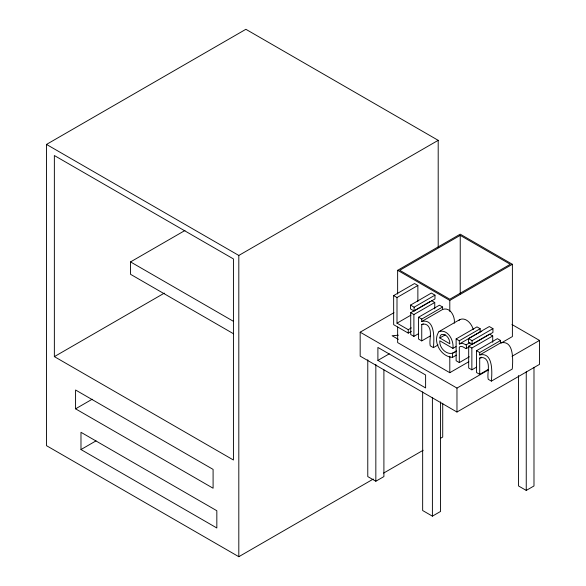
<?xml version="1.0" encoding="UTF-8"?>
<svg xmlns="http://www.w3.org/2000/svg" width="586" height="586" viewBox="0 0 586 586"><rect width="100%" height="100%" fill="white"/><g stroke="black" fill="none" stroke-linecap="round" stroke-linejoin="round"><path stroke-width="0.88" d="M439.815 337.99L440.284 335.829L441.368 334.547C446.356 333.258 450.092 339.345 449.814 343.762L439.815 337.99L445.221 334.862M473.232 329.588C471.928 324.058 466.053 316.938 459.863 319.546L439.002 331.588C432.029 341.191 440.899 356.903 452.553 357.357L456.421 355.131M458.809 320.645L459.863 319.546M373.319 479.04L238.81 556.7L46.492 445.668L46.492 144.42L245.878 29.3L438.196 140.332L438.196 247.138M233.55 333.778L130.539 274.307L130.539 261.913L184.964 230.488M54.359 356.625L233.433 460.01L233.433 258.924L54.359 155.532L54.359 356.625L164.329 293.125M46.492 144.42L238.81 255.452L438.196 140.332M75.572 408.83L213.092 488.226L213.092 469.393L75.572 390.005L75.572 408.83L92.192 399.234M80.978 449.55L216.835 527.986L216.835 510.736L80.978 432.3L80.978 449.55L96.023 440.862M397.638 294.091L397.638 270.307L460.23 234.166L512.391 264.286L512.391 336.562L501.301 342.964M460.23 235.374L399.725 270.307L449.799 299.219L510.303 264.286L460.23 235.374L460.23 293.93M411.35 331.332L408.259 333.112L393.653 324.681L393.653 295.593L414.514 283.543L417.869 285.477L417.869 301.402M393.653 295.593L397 297.527L417.869 285.477M511.966 324.519L539.508 340.422L539.508 364.367L456.97 412.024L360.17 356.134L360.17 332.189L393.975 312.675M410.493 305.116L431.355 293.066L434.973 295.161L434.973 298.97L414.112 311.012L410.493 308.925L410.493 305.116L414.112 307.203L434.973 295.161M418.529 333.69L413.892 336.364L410.713 334.533L410.713 312.704L430.029 301.556M397 297.527L397 323.179L410.911 315.151M410.713 312.704L413.892 314.543L434.753 302.493L434.753 308.859M430.241 335.99L421.744 340.898L418.558 339.06L418.558 317.238L439.427 305.196L442.606 307.027L442.606 309.452L421.744 321.502L421.744 319.077L442.606 307.027M397.638 270.307L449.799 300.42L512.391 264.286M397 323.179L408.259 329.676L411.35 327.889M421.744 340.898L421.744 324.607L423.29 323.714M377.897 360.39L425.612 387.939L425.612 374.989L377.897 347.439L377.897 360.39L389.272 353.827M421.744 324.607L424.205 324.124A7.669 4.432 60 0 1 427.721 325.523C432.79 330.753 428.893 339.499 430.234 345.806L433.42 347.637L438.057 344.964M469.349 356.786L459.307 362.588L456.128 360.749L456.128 338.928L476.989 326.878L480.168 328.717L480.168 331.962L459.307 344.004L459.307 340.759L480.168 328.717M468.463 338.583L489.325 326.541L492.943 328.629L492.943 332.438L472.082 344.487L468.463 342.392L468.463 338.583L472.082 340.671L492.943 328.629M456.23 351.014C449.235 357.848 438.943 348.948 439.815 340.803L452.912 348.362L456.003 346.575M459.307 362.588L459.307 347.095C462.808 343.85 467.958 353.233 466.141 344.824L470.009 342.598M452.37 353.248L456.421 351.124M476.499 367.158L471.862 369.839L468.683 368.001L468.683 346.172L489.544 334.13L492.723 335.968L492.723 342.334M466.141 348.655L469.232 346.868M468.683 346.172L471.862 348.011L492.723 335.968M488.211 369.458L479.714 374.366L476.528 372.535L476.528 350.706L497.397 338.664L500.576 340.495L500.576 342.92L479.714 354.97L479.714 352.545L500.576 340.495M397.638 327.032L397.638 342.583L449.799 372.696L468.815 361.723M479.714 374.366L479.714 358.075L481.26 357.182M360.17 332.189L456.97 388.078L488.416 369.92M511.996 356.303L539.508 340.422M479.714 358.075L482.175 357.592A7.669 4.432 60 0 1 485.691 358.991C490.76 364.221 486.863 372.967 488.204 379.274L491.39 381.112L512.252 369.063C512.882 361.811 514.552 339.55 500.576 342.92M440.394 438.379L442.716 437.039L442.716 403.278M383.603 473.1L423.165 450.26M367.774 359.775L367.774 476.586L375.838 481.238L383.903 476.586L383.903 369.81M422.653 391.888L422.653 510.523L432.402 516.156L440.562 511.446L440.562 401.937M518.522 375.538L518.522 485.962L526.25 490.423L533.985 485.962L533.985 367.327M439.002 331.588C447.88 328.79 454.113 340.649 452.912 348.362M480.168 331.962L481.802 331.383M459.307 344.004L462.347 343.25L466.141 344.824M442.606 309.452C450.304 306.69 455.322 316.689 454.282 323.201M421.744 321.502C435.713 318.125 434.05 340.393 433.42 347.637M479.714 354.97C493.683 351.593 492.02 373.861 491.39 381.112M398.37 335.214L392.093 335.734L398.334 339.338M431.574 300.662L434.753 302.493M418.558 317.238L421.744 319.077M456.128 338.928L459.307 340.759M476.528 350.706L479.714 352.545M130.539 261.913L233.55 321.384M526.25 371.788L526.25 490.423M472.082 340.671L472.082 344.487M471.862 348.011L471.862 369.839M456.97 388.078L456.97 412.024M452.553 353.358L452.553 357.357M449.799 300.42L449.799 311.4M449.799 356.229L449.799 372.696M432.402 397.52L432.402 516.156M414.112 307.203L414.112 311.012M413.892 314.543L413.892 336.364M408.259 329.676L408.259 333.112M375.838 364.426L375.838 481.238M238.81 255.452L238.81 556.7"/></g></svg>
